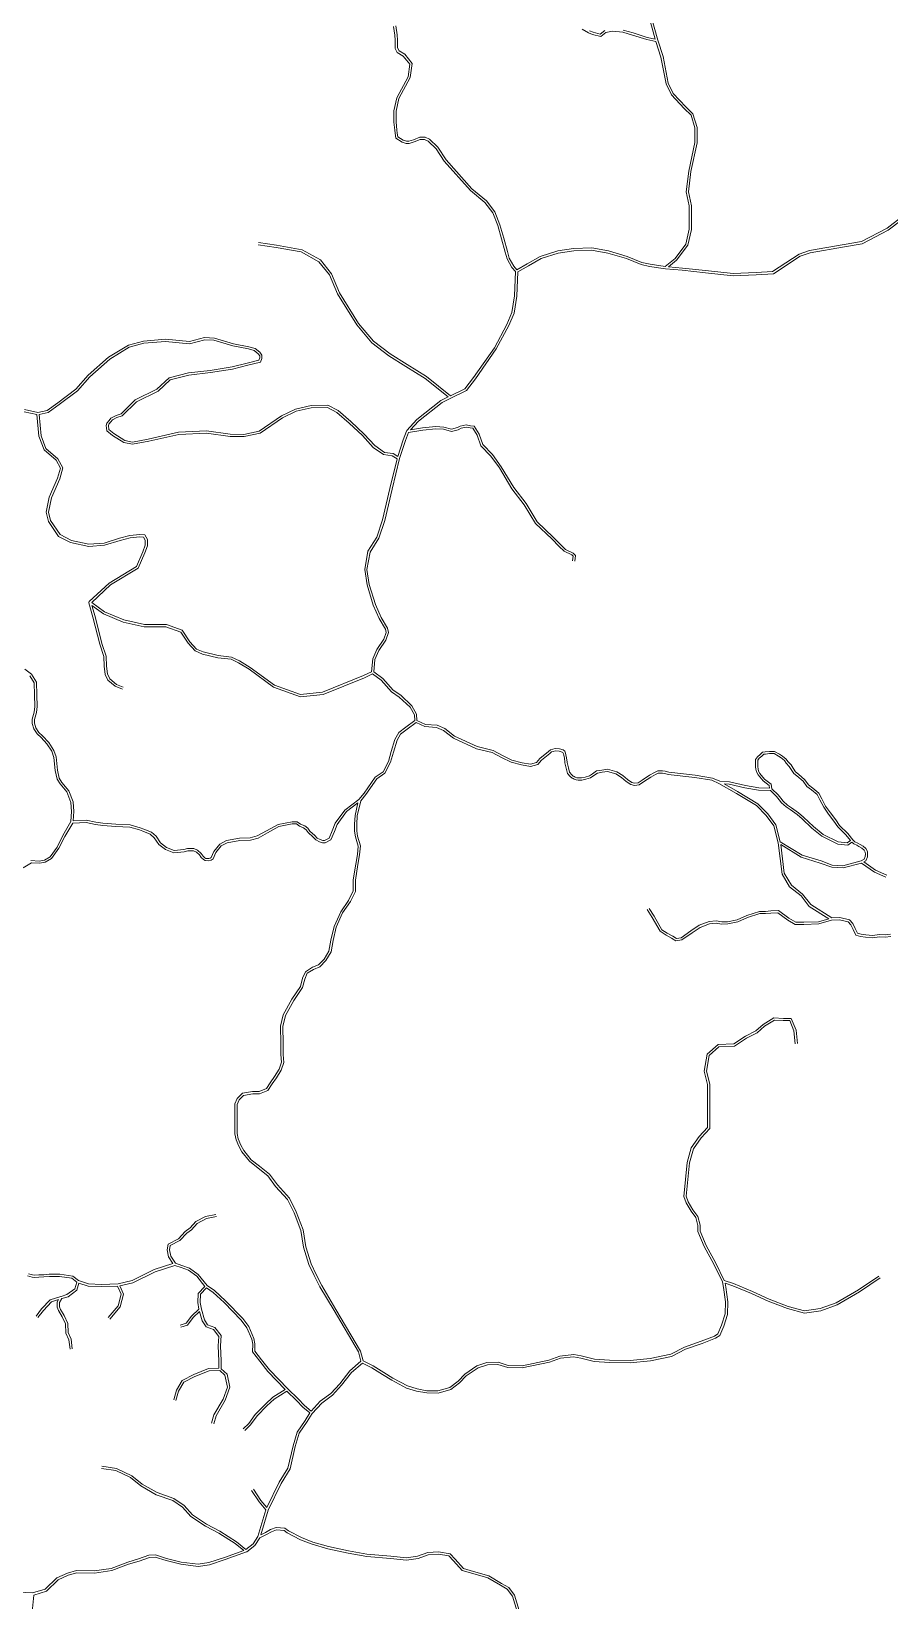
# Model space of a CAD drawing. Header units: millimetres. Extents: x 617885 to 663705, y 7172943 to 7234736.
# Drawn here: x 637060 to 639325, y 7222208 to 7226351 of the extents above; entities that cross this region are included whole.
import ezdxf

# ---------------------------------------------------------------- set-up
doc = ezdxf.new("R2010")
doc.units = ezdxf.units.MM
doc.layers.add('VIAS', color=7, linetype='Continuous', lineweight=5)

msp = doc.modelspace()

# ---------------------------------------------------------------- linework, layer by layer
at = {"layer": 'VIAS', "color": 253}
for points in [[(638022, 7226364.9), (638025.1, 7226341.5), (638026.6, 7226327.6), (638026.6, 7226306.8), (638030.5, 7226299.1), (638045.5, 7226290.1), (638064.9, 7226265.8), (638060.1, 7226229), (638029.9, 7226173.4), (638022.4, 7226140.1), (638022.4, 7226110.9), (638024.9, 7226090.7), (638025.7, 7226082.2), (638027.2, 7226072.6), (638041, 7226063.4), (638050.3, 7226061), (638056.4, 7226061), (638068.6, 7226064.3), (638085.1, 7226071.2), (638099.1, 7226071.2), (638110.4, 7226065.6), (638133.1, 7226044.7), (638154.4, 7226011.4), (638222.9, 7225934.5), (638260.8, 7225903.4), (638282.9, 7225874.4), (638296.6, 7225840.1), (638306.5, 7225804.7), (638316.2, 7225769.5), (638320.9, 7225752), (638333, 7225730.9), (638341.4, 7225721.2), (638368.8, 7225736.5), (638402.8, 7225756.4), (638449.1, 7225771), (638490.9, 7225777.1), (638538.9, 7225779.1), (638582.8, 7225771), (638632.6, 7225756.5), (638671.2, 7225740.8), (638692.7, 7225735.6), (638732.8, 7225730.1), (638758.7, 7225751), (638786.9, 7225788.7), (638796.3, 7225828.6), (638796.3, 7225889.6), (638788.3, 7225926.6), (638794.8, 7225981.8), (638811.2, 7226057.3), (638811.2, 7226096.2), (638800.9, 7226129.6), (638782.6, 7226147.3), (638749.2, 7226183), (638735, 7226211.9), (638721.2, 7226282.6), (638708, 7226323.6), (638683.9, 7226328.8), (638646.3, 7226340.6), (638620.9, 7226348.2), (638593.8, 7226350.9), (638576.3, 7226347.6), (638562.5, 7226336.7), (638540.7, 7226342.7), (638530.6, 7226347), (638513.7, 7226356.2)], [(638622.1, 7226354.1), (638648, 7226346.4), (638685.4, 7226334.6), (638706.1, 7226330.1), (638688.7, 7226394.6)], [(638694.4, 7226396.4), (638713.2, 7226327), (638727, 7226284.1), (638740.7, 7226213.8), (638754.2, 7226186.4), (638786.9, 7226151.6), (638806.1, 7226132.9), (638817.2, 7226097.1), (638817.2, 7226056.7), (638800.7, 7225980.8), (638794.4, 7225926.9), (638802.3, 7225890.3), (638802.3, 7225827.9), (638792.5, 7225786.1), (638763, 7225746.8), (638741.3, 7225729.3), (638778.1, 7225725.8), (638839.4, 7225719.1), (638912.3, 7225711.6), (638972.5, 7225714.1), (639016.2, 7225716.6), (639086.4, 7225762.5), (639113.9, 7225771.9), (639205.2, 7225787.5), (639250.8, 7225795.8), (639318.2, 7225831), (639353.5, 7225858)], [(637659.6, 7225793.1), (637707.3, 7225785.9), (637774.5, 7225773.9), (637823, 7225747.3), (637852.2, 7225710.8), (637873.7, 7225660.7), (637923.5, 7225579), (637963, 7225533), (638007.3, 7225499.1), (638051.8, 7225470.7), (638103.2, 7225439.3), (638166.4, 7225388.3), (638204, 7225407.3), (638227, 7225437.1), (638281.9, 7225515.3), (638314.6, 7225577.1), (638328.4, 7225608.2), (638335.4, 7225652.1), (638337.7, 7225716.3), (638328, 7225727.4), (638315.3, 7225749.7), (638310.4, 7225768), (638300.7, 7225803.1), (638290.9, 7225838.2), (638277.6, 7225871.4), (638256.5, 7225899.2), (638218.7, 7225930.2), (638149.6, 7226007.8), (638128.4, 7226040.8), (638106.9, 7226060.7), (638097.7, 7226065.2), (638086.3, 7226065.2), (638070.5, 7226058.6), (638057.2, 7226055), (638049.6, 7226055), (638038.5, 7226057.8), (638021.7, 7226069), (638019.8, 7226081.5), (638018.9, 7226090), (638016.4, 7226110.5), (638016.4, 7226140.8), (638024.2, 7226175.5), (638054.3, 7226230.8), (638058.6, 7226264.1), (638041.5, 7226285.5), (638025.9, 7226294.8), (638020.6, 7226305.4), (638020.6, 7226327.3), (638019.1, 7226340.8), (638016.2, 7226363.1)], [(638533.2, 7226352.4), (638542.7, 7226348.4), (638561.1, 7226343.3), (638573.7, 7226353.2)], [(639357.3, 7225853.4), (639321.4, 7225826), (639252.7, 7225790.1), (639206.2, 7225781.6), (639115.4, 7225766.1), (639089.1, 7225757), (639018.2, 7225710.7), (638972.8, 7225708.1), (638912.1, 7225705.6), (638838.8, 7225713.1), (638777.5, 7225719.8), (638733.4, 7225724), (638733.3, 7225724), (638691.6, 7225729.7), (638669.3, 7225735.1), (638630.6, 7225750.8), (638581.4, 7225765.2), (638538.5, 7225773.1), (638491.5, 7225771.1), (638450.4, 7225765.2), (638405.2, 7225750.9), (638371.8, 7225731.3), (638343.7, 7225715.6), (638341.4, 7225651.5), (638334.2, 7225606.5), (638320, 7225574.4), (638287.1, 7225512.2), (638231.9, 7225433.5), (638208, 7225402.5), (638167.3, 7225382), (638167.3, 7225382), (638143.9, 7225370.8), (638081.6, 7225321.5), (638060.8, 7225298.7), (638092.7, 7225303.6), (638127.1, 7225307.2), (638148.4, 7225306), (638168.6, 7225300.1), (638184.6, 7225304.6), (638191.9, 7225308.3), (638207.6, 7225312.2), (638219.1, 7225309.6), (638228.9, 7225308.2), (638242, 7225287.3), (638251.6, 7225259.6), (638276.9, 7225233.1), (638300.2, 7225201.2), (638333.1, 7225146.5), (638366, 7225103.9), (638395.1, 7225055.4), (638437.5, 7225015.5), (638457, 7224994.8), (638470, 7224983), (638489.5, 7224973.2), (638495.7, 7224967), (638494.4, 7224952.3)], [(637042.4, 7225352.1), (637077.3, 7225344.6), (637101.6, 7225349.9), (637129.8, 7225370.1), (637177.5, 7225406), (637210, 7225442.9), (637264, 7225490.4), (637316.1, 7225522.5), (637356.2, 7225533), (637413.7, 7225537.6), (637477.3, 7225531.9), (637517.1, 7225542.2), (637543, 7225541), (637593.4, 7225526.1), (637634.4, 7225518.1), (637651.1, 7225513.4), (637663.3, 7225503.6), (637668.7, 7225495.6), (637668.7, 7225487.3), (637664.4, 7225477.4), (637631, 7225469), (637591, 7225458.7), (637532.7, 7225449.6), (637475.8, 7225442.8), (637426.6, 7225430.5), (637394.9, 7225401.1), (637337.9, 7225372.6), (637300.1, 7225336), (637286.1, 7225331.3), (637274.3, 7225324.9), (637270.1, 7225319.7), (637264.8, 7225313.3), (637263.9, 7225309.9), (637264.9, 7225299.2), (637277.5, 7225288.7), (637306.5, 7225270.9), (637327.1, 7225266.5), (637368.6, 7225274.4), (637448.6, 7225292.7), (637522.1, 7225296.1), (637584.9, 7225287), (637620.7, 7225286.7), (637661.5, 7225295.5), (637720, 7225335.2), (637756.8, 7225353.5), (637798.2, 7225362.7), (637842.8, 7225363.6), (637870.1, 7225349.5), (637903, 7225320.3), (637938.4, 7225287.6), (637966.2, 7225257), (637992, 7225239.1), (638014.5, 7225236), (638027.2, 7225228.4), (638041.5, 7225272.4), (638050.1, 7225295.5), (638050.7, 7225296.5), (638077.4, 7225325.9), (638140.7, 7225375.9), (638160.4, 7225385.4), (638099.7, 7225434.4), (638048.6, 7225465.6), (638003.9, 7225494.2), (637958.9, 7225528.6), (637918.7, 7225575.5), (637868.4, 7225657.9), (637847, 7225707.7), (637819.1, 7225742.6), (637772.4, 7225768.2), (637706.3, 7225780), (637658.7, 7225787.1)], [(637080.6, 7225339.1), (637104.1, 7225344.3), (637133.3, 7225365.2), (637181.6, 7225401.6), (637214.3, 7225438.6), (637267.6, 7225485.6), (637318.5, 7225517), (637357.2, 7225527.1), (637413.7, 7225531.6), (637477.8, 7225525.9), (637517.7, 7225536.1), (637542, 7225535), (637592, 7225520.3), (637633, 7225512.3), (637648.3, 7225507.9), (637658.9, 7225499.5), (637662.7, 7225493.8), (637662.7, 7225488.5), (637660.1, 7225482.5), (637629.6, 7225474.8), (637589.8, 7225464.6), (637531.8, 7225455.5), (637474.7, 7225448.7), (637423.6, 7225435.9), (637391.4, 7225406.1), (637334.4, 7225377.6), (637296.9, 7225341.3), (637283.6, 7225336.9), (637270.3, 7225329.6), (637265.4, 7225323.5), (637259.3, 7225316.1), (637257.9, 7225310.4), (637259.2, 7225296.1), (637274, 7225283.8), (637304.2, 7225265.2), (637327, 7225260.4), (637369.8, 7225268.5), (637449.4, 7225286.7), (637521.9, 7225290.1), (637584.5, 7225281), (637621.3, 7225280.7), (637663.9, 7225289.9), (637723.1, 7225330), (637758.8, 7225347.8), (637798.9, 7225356.7), (637841.4, 7225357.6), (637866.6, 7225344.5), (637898.9, 7225315.8), (637934.2, 7225283.4), (637962.3, 7225252.4), (637989.8, 7225233.4), (638012.5, 7225230.3), (638025.5, 7225222.5), (638006.5, 7225143.6), (637987, 7225060.7), (637971.8, 7225015), (637948.1, 7224977.9), (637939.7, 7224929.6), (637946, 7224889.3), (637962.5, 7224835.8), (637978.1, 7224800.5), (637994.7, 7224772.7), (637996.5, 7224763.9), (637990.1, 7224746), (637972.1, 7224719), (637960.9, 7224694.1), (637958, 7224659.9), (637936.8, 7224649.7), (637828.8, 7224606.2), (637770.8, 7224599.6), (637702, 7224624.7), (637637.8, 7224671.5), (637609.4, 7224689.1), (637588.6, 7224698.7), (637553.4, 7224702.8), (637513.5, 7224712.1), (637495.6, 7224719.8), (637478.7, 7224739.2), (637458.1, 7224769.4), (637416.4, 7224784.7), (637358.5, 7224784.7), (637304, 7224796.6), (637253.5, 7224817.9), (637219.5, 7224843), (637269, 7224889.1), (637341.9, 7224933.8), (637359.7, 7224973.9), (637366.9, 7224992.8), (637366.9, 7225009), (637359.6, 7225021.5), (637346.5, 7225022.5), (637319.8, 7225019.8), (637292.6, 7225012.2), (637252.1, 7224999.8), (637212, 7224996.4), (637165.7, 7225006.6), (637136.3, 7225022), (637110.8, 7225059.4), (637105.6, 7225081.7), (637113.2, 7225119.1), (637135.1, 7225169.2), (637143.4, 7225198), (637130, 7225222.3), (637098.7, 7225249.5), (637085.8, 7225282.9), (637080.6, 7225339.1)], [(637041, 7225346.3), (637074.5, 7225339), (637079.9, 7225281.6), (637093.7, 7225246), (637125.2, 7225218.4), (637136.9, 7225197.3), (637129.5, 7225171.2), (637107.4, 7225120.9), (637099.4, 7225081.6), (637105.2, 7225056.9), (637132.2, 7225017.4), (637163.7, 7225000.9), (637211.6, 7224990.4), (637253.2, 7224993.9), (637294.3, 7225006.4), (637320.9, 7225013.9), (637346.5, 7225016.5), (637356, 7225015.7), (637360.9, 7225007.3), (637360.9, 7224993.9), (637354.2, 7224976.2), (637337.2, 7224938), (637265.4, 7224893.9), (637212.7, 7224845), (637211.6, 7224843.9), (637211.9, 7224842), (637222.5, 7224804.5), (637240.6, 7224732.8), (637251.5, 7224700.3), (637252.6, 7224674.3), (637254.8, 7224652.9), (637261.9, 7224637.6), (637281.4, 7224621.5), (637300.5, 7224613.7)], [(638488.4, 7224952.8), (638489.5, 7224964.8), (638486, 7224968.3), (638466.5, 7224978), (638452.7, 7224990.5), (638433.2, 7225011.3), (638390.4, 7225051.6), (638361, 7225100.5), (638328.1, 7225143.1), (638295.2, 7225197.9), (638272.3, 7225229.3), (638246.4, 7225256.4), (638236.5, 7225284.7), (638225.3, 7225302.7), (638218, 7225303.7), (638207.6, 7225306), (638194, 7225302.6), (638186.8, 7225299), (638168.6, 7225293.8), (638147.4, 7225300), (638127.3, 7225301.2), (638093.5, 7225297.6), (638055.1, 7225291.8), (638047.2, 7225270.4), (638031.8, 7225223.1), (638012.3, 7225142.2), (637992.8, 7225059), (637977.2, 7225012.4), (637953.8, 7224975.7), (637945.7, 7224929.6), (637951.9, 7224890.6), (637968.1, 7224837.9), (637983.4, 7224803.2), (638000.3, 7224775), (638002.8, 7224763.5), (637995.5, 7224743.3), (637977.4, 7224716.1), (637966.8, 7224692.6), (637964, 7224659.4), (637987.3, 7224642.3), (638014.8, 7224611.7), (638034.8, 7224597.7), (638064.5, 7224570.1), (638076.8, 7224548.2), (638077.7, 7224531.4), (638100.3, 7224520.9), (638130.7, 7224518.7), (638151, 7224510), (638177, 7224490.2), (638236.4, 7224462.5), (638278.4, 7224452.2), (638303.2, 7224438.6), (638328.2, 7224426.8), (638355.1, 7224419.9), (638377.4, 7224415.9), (638393.2, 7224420.3), (638401.9, 7224431), (638424.7, 7224449), (638430, 7224453.9), (638436.2, 7224455.4), (638442.1, 7224456.9), (638453.6, 7224456.5), (638463.3, 7224453.6), (638468, 7224450.7), (638469.8, 7224445.1), (638470.8, 7224440.8), (638472.6, 7224432.8), (638474.3, 7224421.5), (638474.3, 7224420.2), (638477.4, 7224406.5), (638480.3, 7224394.6), (638486.6, 7224387.9), (638490.2, 7224384.3), (638492.5, 7224383.4), (638495.3, 7224382), (638499.3, 7224380.2), (638503.4, 7224379.9), (638512, 7224379.9), (638521.9, 7224381.9), (638532.7, 7224385.2), (638541.2, 7224390.7), (638551.3, 7224398), (638565.4, 7224400.5), (638580.7, 7224402.8), (638605.2, 7224396), (638620.9, 7224385.7), (638633, 7224375.3), (638644.6, 7224367.5), (638651.7, 7224365.6), (638661.7, 7224367.1), (638671.9, 7224374.1), (638691.5, 7224387.2), (638704.7, 7224394.2), (638713.2, 7224398), (638725.7, 7224398), (638733.1, 7224397.1), (638742.1, 7224394.5), (638811.6, 7224387), (638857.9, 7224379.4), (638876.7, 7224370.8), (638902.3, 7224369.4), (638944.4, 7224359.3), (638979.7, 7224353.7), (639008, 7224352.5), (639006.7, 7224359.7), (638990.9, 7224372.3), (638977.9, 7224387.7), (638973.3, 7224395.4), (638971.7, 7224403.1), (638971.2, 7224408.6), (638971.2, 7224427.9), (638976.2, 7224435.6), (638983.5, 7224441.4), (638989.7, 7224447.6), (638996.4, 7224448.7), (639007.9, 7224449.7), (639021.5, 7224449.7), (639034.4, 7224442.2), (639042.1, 7224437.4), (639052, 7224429.6), (639056.8, 7224422.8), (639064.9, 7224413.8), (639070.1, 7224405.2), (639076.9, 7224395.7), (639084.1, 7224389.4), (639101.6, 7224375), (639111.1, 7224361.3), (639122.1, 7224352.7), (639138.1, 7224339.8), (639146.2, 7224324.3), (639156.2, 7224305.4), (639168.6, 7224287.7), (639182.9, 7224268.7), (639192.9, 7224253.9), (639214.3, 7224233.2), (639227.8, 7224216), (639233.5, 7224211), (639240.9, 7224207.7), (639247, 7224203.8), (639255.2, 7224199.1), (639262.6, 7224193), (639266.5, 7224185.2), (639267, 7224178), (639266.5, 7224171), (639262.1, 7224161.2), (639256.6, 7224157.7), (639287.8, 7224136.4), (639317.6, 7224122.8)], [(637302.8, 7224619.2), (637284.6, 7224626.7), (637266.8, 7224641.3), (637260.7, 7224654.5), (637258.6, 7224674.7), (637257.5, 7224701.4), (637246.4, 7224734.5), (637228.3, 7224806.1), (637220.1, 7224835.1), (637250.5, 7224812.6), (637302.2, 7224790.9), (637357.8, 7224778.7), (637415.4, 7224778.7), (637454.2, 7224764.4), (637473.9, 7224735.6), (637492, 7224714.8), (637511.6, 7224706.4), (637552.4, 7224696.9), (637587, 7224692.9), (637606.5, 7224683.8), (637634.5, 7224666.5), (637699.2, 7224619.3), (637770.1, 7224593.5), (637830.3, 7224600.3), (637939.3, 7224644.2), (637960.5, 7224654.5), (637983.3, 7224637.8), (638010.8, 7224607.2), (638031, 7224593), (638059.7, 7224566.3), (638070.9, 7224546.4), (638071.8, 7224530.9), (638047.9, 7224513.3), (638029.7, 7224499.3), (638019.5, 7224481.3), (638009.8, 7224449.2), (638002.2, 7224423.2), (637988.3, 7224396.1), (637967, 7224381.9), (637938.1, 7224339.2), (637924.7, 7224323.1), (637887.1, 7224294.9), (637862.1, 7224260), (637854.2, 7224240.3), (637845.6, 7224220.7), (637833.6, 7224214.4), (637829.7, 7224214.4), (637822.6, 7224216.7), (637814.2, 7224220.9), (637808, 7224227.7), (637795.2, 7224239.3), (637789.3, 7224247.1), (637781.5, 7224252.8), (637770.6, 7224257.3), (637761.7, 7224264.1), (637748.1, 7224264.1), (637711.1, 7224256.9), (637680.3, 7224239.8), (637656.1, 7224226.5), (637637.4, 7224221.5), (637609.7, 7224220.8), (637575.1, 7224214.3), (637557.4, 7224204.7), (637541.8, 7224185.8), (637534.7, 7224169.9), (637532.2, 7224167.9), (637528.2, 7224166.9), (637520.8, 7224167.3), (637517.7, 7224169), (637513.2, 7224173.5), (637508.6, 7224180.3), (637498.8, 7224189.1), (637488.7, 7224193.1), (637481.4, 7224193.1), (637472.4, 7224193.6), (637462.2, 7224190.8), (637437.3, 7224188.2), (637416.6, 7224195.9), (637400.5, 7224208.2), (637389.2, 7224225.8), (637377, 7224236.7), (637356.6, 7224244.3), (637347.4, 7224248.3), (637320.6, 7224255.9), (637283.2, 7224257.6), (637249.1, 7224259.9), (637230.5, 7224262.7), (637205.1, 7224267.9), (637170.8, 7224266.7), (637171.9, 7224290.9), (637170.6, 7224316.3), (637159.3, 7224345.8), (637141, 7224367.6), (637133.6, 7224378.8), (637128.9, 7224400.3), (637125.3, 7224434.9), (637119.8, 7224452.4), (637106.1, 7224473.4), (637089.9, 7224490.4), (637080.3, 7224500), (637071.9, 7224511.8), (637068.6, 7224524.1), (637068.6, 7224534), (637073.9, 7224552.4), (637075.7, 7224567.9), (637074.8, 7224599.1), (637073.9, 7224632.7), (637060.8, 7224653.3), (637042.7, 7224666.9)], [(637058.9, 7224161.3), (637080.8, 7224160.2), (637094.8, 7224162.7), (637109.5, 7224171.5), (637127.9, 7224197), (637143, 7224227.8), (637164.7, 7224264.5), (637165.8, 7224290.9), (637164.7, 7224315), (637154.1, 7224342.7), (637136.2, 7224364), (637128, 7224376.4), (637122.9, 7224399.3), (637119.4, 7224433.7), (637114.3, 7224449.9), (637101.4, 7224469.6), (637085.6, 7224486.2), (637075.7, 7224496.1), (637066.4, 7224509.2), (637062.6, 7224523.4), (637062.6, 7224534.8), (637068, 7224553.6), (637069.7, 7224568.2), (637068.8, 7224598.9), (637068, 7224630.9), (637056.3, 7224649.2)], [(638690.2, 7224035.2), (638703.6, 7224014.3), (638724.1, 7223979), (638738.1, 7223969.9), (638752.7, 7223962), (638762.4, 7223955.9), (638774.5, 7223957.6), (638800.5, 7223975.7), (638822, 7223990.5), (638848.6, 7224000.7), (638867.3, 7224002.1), (638881.9, 7223999.4), (638897.2, 7224000.1), (638922.5, 7224005.3), (638948.2, 7224016.4), (638981.6, 7224027.4), (638997.1, 7224027.4), (639011.2, 7224028.4), (639032.1, 7224029.4), (639059.3, 7224009), (639077.3, 7223999.1), (639098.2, 7223999.1), (639137.4, 7224000.1), (639164.2, 7224007.9), (639112.9, 7224040.6), (639091.2, 7224068.3), (639061.1, 7224092.4), (639041.3, 7224125.8), (639031, 7224208.7), (639019.2, 7224253.4), (638999.3, 7224280.6), (638973.5, 7224306.7), (638920.5, 7224338.4), (638874.5, 7224365.2), (638856.2, 7224373.6), (638810.8, 7224381), (638741, 7224388.6), (638731.9, 7224391.2), (638725.3, 7224392), (638714.5, 7224392), (638707.4, 7224388.8), (638694.6, 7224382), (638675.3, 7224369.1), (638663.9, 7224361.4), (638651.4, 7224359.5), (638642, 7224361.9), (638629.4, 7224370.5), (638617.3, 7224380.9), (638602.7, 7224390.5), (638580.4, 7224396.7), (638566.4, 7224394.6), (638553.7, 7224392.3), (638544.6, 7224385.8), (638535.2, 7224379.7), (638523.3, 7224376.1), (638512.6, 7224373.9), (638503.2, 7224373.9), (638497.8, 7224374.3), (638492.8, 7224376.6), (638490.1, 7224377.9), (638486.9, 7224379.1), (638482.3, 7224383.7), (638474.8, 7224391.6), (638471.5, 7224405.1), (638468.3, 7224419.5), (638468.3, 7224421), (638466.7, 7224431.7), (638465, 7224439.5), (638464, 7224443.5), (638463, 7224446.8), (638460.8, 7224448), (638452.6, 7224450.6), (638442.8, 7224450.9), (638437.7, 7224449.6), (638432.9, 7224448.4), (638428.6, 7224444.4), (638406.2, 7224426.7), (638396.7, 7224415.1), (638377.6, 7224409.7), (638353.8, 7224414.1), (638326.2, 7224421.2), (638300.5, 7224433.3), (638276.2, 7224446.6), (638234.4, 7224456.8), (638173.9, 7224485), (638147.9, 7224504.8), (638129.3, 7224512.8), (638098.8, 7224515), (638075.2, 7224526), (638051.5, 7224508.5), (638034.3, 7224495.3), (638025.1, 7224478.9), (638015.6, 7224447.5), (638007.8, 7224421), (637992.9, 7224392), (637971.4, 7224377.5), (637942.9, 7224335.6), (637929.6, 7224319.6), (637920.3, 7224279.2), (637918.6, 7224257.4), (637918.6, 7224239.9), (637921, 7224225.5), (637928.5, 7224200), (637926.5, 7224177), (637922.1, 7224150.8), (637915.1, 7224109.7), (637915.1, 7224080), (637902, 7224053.1), (637881.6, 7224023.2), (637864.7, 7223985.6), (637856.7, 7223950.1), (637851, 7223920.3), (637837.4, 7223897.3), (637821, 7223881), (637805, 7223874.3), (637788.3, 7223863.8), (637781.7, 7223848.6), (637775.5, 7223826.6), (637752.5, 7223792.4), (637730.4, 7223752.2), (637723.7, 7223723.8), (637724.9, 7223678.3), (637724.9, 7223649.7), (637726, 7223628.6), (637719.4, 7223608.3), (637707.2, 7223587.9), (637695.6, 7223571.6), (637684.6, 7223554.6), (637662.2, 7223545.8), (637644.4, 7223545.8), (637620, 7223541.4), (637608.2, 7223529.7), (637602.9, 7223517.9), (637602.9, 7223440.9), (637606.2, 7223426.4), (637613.1, 7223410.5), (637621, 7223395.7), (637640.4, 7223371.8), (637662.3, 7223354.5), (637688.3, 7223333.3), (637709.4, 7223305.2), (637741, 7223270.1), (637759.3, 7223234.2), (637777, 7223186.6), (637784.4, 7223142.1), (637798.2, 7223097.2), (637812, 7223068.7), (637826.7, 7223039.2), (637864, 7222976.5), (637928.5, 7222866.6), (637935.9, 7222840.6), (637961.8, 7222827.3), (637990.1, 7222809.7), (638014, 7222794.9), (638052.5, 7222774.4), (638078.3, 7222766.6), (638104.1, 7222761.9), (638132.9, 7222761.1), (638164.5, 7222770.4), (638186.1, 7222787.4), (638203.7, 7222805.7), (638236.1, 7222827.6), (638262.4, 7222836.6), (638292, 7222837.4), (638318.3, 7222828.6), (638354.9, 7222827.9), (638425.9, 7222842.9), (638454.7, 7222853.2), (638491.5, 7222857.5), (638511.2, 7222853.5), (638546.5, 7222845.1), (638586, 7222842.7), (638640, 7222841.7), (638693.3, 7222846.6), (638747.5, 7222858.3), (638783.9, 7222876.8), (638828.1, 7222892.4), (638862.5, 7222905.9), (638872, 7222912), (638881.5, 7222934.6), (638891.2, 7222964.4), (638891.8, 7222996.5), (638887, 7223033.9), (638883.7, 7223049.2), (638861.4, 7223095.7), (638835.4, 7223142.9), (638818.7, 7223182.1), (638818.7, 7223197.7), (638813.2, 7223218.9), (638800.9, 7223235.9), (638788.2, 7223258.3), (638782.1, 7223274.6), (638791.1, 7223364.5), (638801.7, 7223403.3), (638822.8, 7223433.2), (638844.6, 7223456.6), (638844.6, 7223570.7), (638835.9, 7223605.4), (638843.1, 7223650.2), (638872.3, 7223675.8), (638914, 7223677.5), (638944.5, 7223697.9), (638972, 7223711.6), (638990.9, 7223728.7), (639019.5, 7223746.6), (639044.6, 7223744.8), (639065.5, 7223744.8), (639078.5, 7223713.3), (639082, 7223678.3)], [(639221.3, 7224214.5), (639209.8, 7224229.1), (639188.3, 7224250.1), (639178, 7224265.2), (639163.7, 7224284.2), (639151.1, 7224302.3), (639140.8, 7224321.5), (639133.4, 7224335.9), (639118.4, 7224348), (639106.7, 7224357.2), (639097.1, 7224370.9), (639080.2, 7224384.9), (639072.4, 7224391.7), (639065.1, 7224401.9), (639060, 7224410.2), (639052.1, 7224419), (639047.6, 7224425.4), (639038.7, 7224432.5), (639031.4, 7224437.1), (639019.9, 7224443.7), (639008.1, 7224443.7), (638997.1, 7224442.8), (638992.6, 7224442), (638987.5, 7224436.9), (638980.7, 7224431.5), (638977.2, 7224426.1), (638977.2, 7224408.8), (638977.7, 7224404), (638979, 7224397.6), (638982.8, 7224391.2), (638995.1, 7224376.6), (639012.2, 7224363), (639014.4, 7224350.8), (639030.6, 7224335.1), (639037.9, 7224326), (639044.3, 7224318.4), (639055.3, 7224308), (639065.9, 7224301), (639084.5, 7224287.7), (639097.8, 7224276.3), (639124, 7224251.3), (639149.3, 7224230.7), (639189.6, 7224210.5), (639213.3, 7224208.5), (639221.3, 7224214.5)], [(639036.5, 7224211.2), (639094.4, 7224176), (639143.9, 7224160.7), (639173.6, 7224149.7), (639201.9, 7224148), (639249.9, 7224160.6), (639257.4, 7224165.3), (639260.6, 7224172.4), (639261, 7224178), (639260.6, 7224183.6), (639257.8, 7224189.2), (639251.7, 7224194.1), (639243.9, 7224198.7), (639238.1, 7224202.4), (639230.3, 7224205.9), (639225.4, 7224210.1), (639215, 7224202.4), (639188, 7224204.6), (639146, 7224225.6), (639120, 7224246.8), (639093.8, 7224271.8), (639080.8, 7224283), (639062.5, 7224296), (639051.6, 7224303.3), (639039.9, 7224314.3), (639033.2, 7224322.2), (639026.2, 7224331), (639010.4, 7224346.4), (638979.1, 7224347.7), (638943.3, 7224353.4), (638901.4, 7224363.5), (638888.2, 7224364.2), (638923.5, 7224343.5), (638977.3, 7224311.5), (639003.9, 7224284.5), (639024.7, 7224256.1), (639036.5, 7224211.2)], [(637548.4, 7223221.4), (637522, 7223216.3), (637498.1, 7223203.4), (637482.8, 7223187), (637470.4, 7223177.8), (637451.6, 7223158), (637426.8, 7223145.1), (637425, 7223133.7), (637427.9, 7223117.2), (637440.6, 7223098.5), (637457.2, 7223092.6), (637477.2, 7223085.2), (637500.6, 7223068.3), (637524.3, 7223039.4), (637543.7, 7223026.1), (637572.8, 7222999.1), (637618.5, 7222952.2), (637633.7, 7222931.1), (637647.5, 7222899.6), (637650.2, 7222885.4), (637649.5, 7222866.2), (637667.6, 7222843.8), (637688.8, 7222816.9), (637736.6, 7222767), (637764.4, 7222740.3), (637780.9, 7222722.6), (637798.2, 7222708), (637822.5, 7222733.9), (637850.5, 7222754.7), (637874.2, 7222780.1), (637900.9, 7222814.1), (637930, 7222839.6), (637923, 7222864.2), (637858.8, 7222973.5), (637821.5, 7223036.4), (637806.6, 7223066.1), (637792.6, 7223095), (637778.6, 7223140.7), (637771.2, 7223185), (637753.8, 7223231.7), (637736, 7223266.6), (637704.7, 7223301.4), (637683.9, 7223329.1), (637658.6, 7223349.8), (637636.2, 7223367.5), (637616, 7223392.4), (637607.7, 7223407.9), (637600.5, 7223424.5), (637596.9, 7223440.3), (637596.9, 7223519.2), (637603.2, 7223533.1), (637617.1, 7223547), (637643.9, 7223551.8), (637661.1, 7223551.8), (637680.6, 7223559.4), (637690.6, 7223575), (637702.2, 7223591.2), (637713.9, 7223610.8), (637720, 7223629.4), (637718.9, 7223649.5), (637718.9, 7223678.2), (637717.7, 7223724.4), (637724.8, 7223754.4), (637747.4, 7223795.5), (637770, 7223829.2), (637776, 7223850.6), (637783.6, 7223867.9), (637802.3, 7223879.6), (637817.6, 7223886), (637832.6, 7223901), (637845.3, 7223922.5), (637850.8, 7223951.4), (637858.9, 7223987.5), (637876.4, 7224026.2), (637896.8, 7224056.1), (637909.1, 7224081.4), (637909.1, 7224110.2), (637916.2, 7224151.8), (637920.6, 7224177.8), (637922.4, 7224199.4), (637915.1, 7224224.2), (637912.6, 7224239.4), (637912.6, 7224257.6), (637914.4, 7224280.1), (637922.1, 7224313.6), (637891.5, 7224290.6), (637867.4, 7224257.1), (637859.7, 7224238), (637850.2, 7224216.3), (637835.1, 7224208.4), (637828.7, 7224208.4), (637820.3, 7224211.2), (637810.5, 7224216.1), (637803.8, 7224223.5), (637790.8, 7224235.2), (637785, 7224242.8), (637778.6, 7224247.5), (637767.6, 7224252), (637759.6, 7224258.1), (637748.7, 7224258.1), (637713.2, 7224251.2), (637683.3, 7224234.6), (637658.4, 7224220.8), (637638.3, 7224215.5), (637610.4, 7224214.8), (637577.2, 7224208.6), (637561.3, 7224200), (637547, 7224182.6), (637539.6, 7224166), (637534.9, 7224162.5), (637528.9, 7224160.8), (637519.1, 7224161.3), (637514, 7224164.1), (637508.5, 7224169.6), (637504, 7224176.4), (637495.6, 7224183.9), (637487.6, 7224187.1), (637481.3, 7224187.1), (637473.1, 7224187.6), (637463.3, 7224184.9), (637436.5, 7224182.1), (637413.7, 7224190.6), (637396.1, 7224204.1), (637384.6, 7224221.9), (637373.9, 7224231.5), (637354.4, 7224238.7), (637345.4, 7224242.7), (637319.6, 7224249.9), (637282.9, 7224251.6), (637248.5, 7224253.9), (637229.4, 7224256.8), (637204.6, 7224261.9), (637169.4, 7224260.6), (637148.3, 7224225), (637133, 7224193.9), (637113.6, 7224167), (637096.9, 7224157), (637081.2, 7224154.2), (637060.4, 7224155.2), (637038.4, 7224142.2)], [(639327.1, 7223967.1), (639313.4, 7223965), (639298.2, 7223966.4), (639279.4, 7223963.5), (639262.5, 7223965.3), (639249.7, 7223967.1), (639239.9, 7223969.9), (639234, 7223981.7), (639228.1, 7223995.1), (639219.2, 7224005.2), (639193.2, 7224011.3), (639172.1, 7224009.9), (639117, 7224045.1), (639095.5, 7224072.6), (639065.7, 7224096.4), (639047.1, 7224127.8), (639037.7, 7224203.5), (639091.9, 7224170.5), (639142, 7224155), (639172.4, 7224143.7), (639202.5, 7224141.9), (639250.6, 7224154.6), (639284.9, 7224131.2), (639315.1, 7224117.4)], [(639327.9, 7223961.2), (639313.6, 7223958.9), (639298.4, 7223960.4), (639279.5, 7223957.5), (639261.7, 7223959.3), (639248.4, 7223961.2), (639235.7, 7223964.9), (639228.6, 7223979.1), (639223, 7223991.8), (639215.9, 7223999.8), (639192.7, 7224005.3), (639171.9, 7224003.9), (639138.4, 7223994.1), (639098.3, 7223993.1), (639075.7, 7223993.1), (639056, 7224004), (639030.3, 7224023.3), (639011.5, 7224022.4), (638997.3, 7224021.4), (638982.6, 7224021.4), (638950.3, 7224010.8), (638924.3, 7223999.5), (638897.9, 7223994.1), (638881.5, 7223993.4), (638866.9, 7223996.1), (638849.9, 7223994.8), (638824.8, 7223985.1), (638803.9, 7223970.8), (638776.8, 7223951.9), (638761.1, 7223949.6), (638749.7, 7223956.8), (638735.1, 7223964.7), (638719.6, 7223974.8), (638698.4, 7224011.2), (638685.1, 7224031.9)], [(639076, 7223677.7), (639072.6, 7223711.8), (639061.5, 7223738.8), (639044.4, 7223738.8), (639021.1, 7223740.5), (638994.5, 7223723.9), (638975.4, 7223706.6), (638947.6, 7223692.7), (638915.9, 7223671.6), (638874.7, 7223669.9), (638848.7, 7223647.1), (638842, 7223605.7), (638850.6, 7223571.4), (638850.6, 7223454.3), (638827.5, 7223429.4), (638807.2, 7223400.7), (638797, 7223363.4), (638788.2, 7223275.4), (638793.7, 7223260.9), (638806, 7223239.1), (638818.7, 7223221.5), (638824.7, 7223198.5), (638824.7, 7223183.3), (638840.8, 7223145.5), (638866.8, 7223098.5), (638888.7, 7223052.7), (638913.1, 7223044.8), (638962.8, 7223024.1), (639006.9, 7223003.4), (639057.1, 7222984.5), (639100.5, 7222972.5), (639142, 7222978.5), (639184, 7222993.9), (639242.6, 7223028.3), (639296.2, 7223064.6)], [(637547.3, 7223227.3), (637520, 7223222), (637494.4, 7223208.2), (637478.8, 7223191.5), (637466.4, 7223182.3), (637448, 7223162.9), (637421.3, 7223149), (637418.9, 7223133.6), (637422.2, 7223114.9), (637433.9, 7223097.6), (637384.6, 7223081.5), (637325.8, 7223052.7), (637289.3, 7223043.6), (637245.4, 7223042.6), (637210.8, 7223043.6), (637184.9, 7223052.5), (637169.2, 7223064.5), (637135.2, 7223069.2), (637107.5, 7223069.2), (637092.7, 7223068.1), (637079.6, 7223067.5), (637069, 7223067), (637063.2, 7223067.5), (637052.3, 7223070.8)], [(637267.3, 7222951), (637294.5, 7222983.5), (637303.2, 7223017.1), (637293.9, 7223038.5), (637327.9, 7223047), (637386.8, 7223075.9), (637438.6, 7223092.8), (637455.2, 7223086.9), (637474.4, 7223079.9), (637496.4, 7223063.9), (637518.2, 7223037.3), (637500.7, 7223018.9), (637499.6, 7222994.7), (637502.5, 7222977.5), (637482.8, 7222958.8), (637468.8, 7222939.8), (637453.2, 7222934.9)], [(637050.3, 7223065.1), (637062.1, 7223061.6), (637068.9, 7223061), (637079.9, 7223061.5), (637093, 7223062.1), (637107.8, 7223063.2), (637134.8, 7223063.2), (637166.8, 7223058.8), (637180, 7223048.7), (637174.7, 7223031), (637154.2, 7223015.5), (637138.4, 7223010.5), (637138, 7223010.4), (637109.6, 7223002), (637087.3, 7222977.6), (637072.8, 7222958.9)], [(639299.6, 7223059.6), (639245.8, 7223023.2), (639186.5, 7222988.4), (639143.5, 7222972.6), (639100.1, 7222966.4), (639055.2, 7222978.7), (639004.5, 7222997.9), (638960.4, 7223018.6), (638911, 7223039.1), (638890.6, 7223045.8), (638893, 7223034.9), (638897.8, 7222996.9), (638897.2, 7222963.4), (638887.1, 7222932.5), (638876.8, 7222908), (638865.2, 7222900.5), (638830.2, 7222886.7), (638786.3, 7222871.3), (638749.6, 7222852.6), (638694.2, 7222840.7), (638640.2, 7222835.7), (638585.8, 7222836.7), (638545.6, 7222839.2), (638509.9, 7222847.6), (638491.2, 7222851.4), (638456.1, 7222847.4), (638427.6, 7222837.1), (638355.4, 7222821.9), (638317.3, 7222822.7), (638291.1, 7222831.4), (638263.4, 7222830.6), (638238.8, 7222822.2), (638207.6, 7222801.1), (638190.1, 7222782.9), (638167.2, 7222764.9), (638133.6, 7222755.1), (638103.5, 7222755.9), (638076.9, 7222760.7), (638050.2, 7222768.8), (638011, 7222789.7), (637986.9, 7222804.6), (637958.8, 7222822.1), (637933.8, 7222835), (637905.3, 7222810), (637878.8, 7222776.2), (637854.5, 7222750.2), (637826.5, 7222729.4), (637800.9, 7222702), (637787.8, 7222680.3), (637766.9, 7222649.9), (637756.5, 7222614.4), (637742.9, 7222555.3), (637719.7, 7222517.3), (637684.9, 7222446.6), (637665.5, 7222381.7), (637678.2, 7222387.7), (637691.5, 7222395.2), (637706.4, 7222400.5), (637729.2, 7222398.7), (637738.8, 7222391.8), (637773, 7222373.9), (637803.2, 7222362.4), (637844.1, 7222350.2), (637897.4, 7222338.7), (637945.8, 7222330.5), (638008.7, 7222325.1), (638049.8, 7222321), (638079.2, 7222325), (638106.2, 7222334.3), (638134.9, 7222336.5), (638165.3, 7222331.1), (638178.4, 7222316.9), (638200.6, 7222292.6), (638226.7, 7222284.6), (638267.4, 7222273.1), (638300.9, 7222253.3), (638320, 7222242.7), (638335.2, 7222222.1), (638347.7, 7222181.5)], [(637168.2, 7222872.5), (637165.3, 7222898), (637157.3, 7222915.6), (637156.2, 7222939.5), (637147, 7222960), (637137.4, 7222976), (637134.1, 7222983.4), (637134.1, 7222995), (637141, 7223005), (637157, 7223010), (637179.9, 7223027.5), (637185.4, 7223046), (637209.7, 7223037.6), (637245.4, 7223036.6), (637287.8, 7223037.5), (637296.9, 7223016.6), (637289.1, 7222986.3), (637262.7, 7222954.9)], [(637541.6, 7222674.5), (637547.7, 7222695.8), (637571.4, 7222737), (637584.2, 7222771), (637576.6, 7222805.8), (637561.3, 7222820), (637561.3, 7222840.4), (637559.3, 7222880.5), (637561.4, 7222907.2), (637544.7, 7222928.4), (637525.2, 7222935.5), (637516.7, 7222948.8), (637508.7, 7222977), (637505.6, 7222995.1), (637506.6, 7223016.4), (637522.7, 7223033.3), (637540, 7223021.4), (637568.6, 7222994.8), (637613.9, 7222948.3), (637628.4, 7222928.1), (637641.7, 7222897.8), (637644.2, 7222884.9), (637643.5, 7222864.2), (637662.9, 7222840.1), (637684.2, 7222812.9), (637729.8, 7222765.4), (637697.5, 7222744.5), (637677.7, 7222726.7), (637651.1, 7222699.4), (637633.9, 7222675.6), (637619.3, 7222661.1)], [(637077.5, 7222955.2), (637091.9, 7222973.7), (637112.9, 7222996.7), (637131.9, 7223002.3), (637128.1, 7222996.9), (637128.1, 7222982.2), (637132, 7222973.2), (637141.6, 7222957.2), (637150.3, 7222938.1), (637151.4, 7222914.1), (637159.4, 7222896.4), (637162.2, 7222871.8)], [(637455, 7222929.2), (637472.5, 7222934.6), (637487.3, 7222954.8), (637504.2, 7222970.8), (637511.2, 7222946.3), (637521.3, 7222930.6), (637541, 7222923.3), (637555.3, 7222905.3), (637553.3, 7222880.5), (637555.3, 7222840.2), (637555.3, 7222821.5), (637527.8, 7222820.6), (637489, 7222804.9), (637458.2, 7222789), (637443.1, 7222763.1), (637435.8, 7222738.1)], [(637441.5, 7222736.4), (637448.7, 7222760.8), (637462.5, 7222784.4), (637491.5, 7222799.4), (637529.1, 7222814.6), (637557.2, 7222815.6), (637571.1, 7222802.7), (637577.9, 7222771.5), (637565.9, 7222739.5), (637542.1, 7222698.2), (637535.9, 7222676.2)], [(637646.5, 7222502.1), (637666.1, 7222472.3), (637681.5, 7222453.2), (637714.4, 7222520.2), (637737.3, 7222557.6), (637750.7, 7222615.9), (637761.4, 7222652.5), (637782.7, 7222683.5), (637794.6, 7222703.2), (637776.8, 7222718.2), (637760.1, 7222736.1), (637734.1, 7222761), (637701.1, 7222739.7), (637681.8, 7222722.3), (637655.7, 7222695.5), (637638.5, 7222671.7), (637623.6, 7222656.8)], [(637244.9, 7222556.7), (637282.9, 7222550.8), (637322, 7222532.3), (637349, 7222510.4), (637389.2, 7222487.3), (637433.3, 7222472.1), (637459.4, 7222454.4), (637481.2, 7222430.1), (637519.3, 7222404.3), (637554.6, 7222386.1), (637598, 7222358.3), (637620.5, 7222340), (637569.5, 7222321.7), (637528.5, 7222308), (637500.3, 7222304), (637455.4, 7222309.4), (637417.2, 7222319), (637387.8, 7222328.7), (637370.3, 7222327.3), (637342.5, 7222317.6), (637315, 7222309.3), (637271.1, 7222292.9), (637226.3, 7222286.1), (637179.3, 7222287.5), (637155.3, 7222280.4), (637127.1, 7222267.7), (637097, 7222237.6), (637063.2, 7222227.8), (637027.9, 7222229.6)], [(637245.9, 7222562.6), (637284.7, 7222556.6), (637325.2, 7222537.4), (637352.4, 7222515.4), (637391.7, 7222492.7), (637436, 7222477.5), (637463.3, 7222458.9), (637485.2, 7222434.6), (637522.4, 7222409.5), (637557.6, 7222391.3), (637601.6, 7222363.2), (637626.5, 7222342.8), (637645.3, 7222357.5), (637657.9, 7222377.3), (637678.8, 7222447), (637661.2, 7222468.7), (637641.5, 7222498.8)], [(638342.2, 7222179.2), (638329.8, 7222219.3), (638316, 7222238), (638297.9, 7222248.1), (638265.1, 7222267.6), (638225, 7222278.9), (638197.3, 7222287.4), (638174, 7222312.8), (638162.2, 7222325.5), (638134.6, 7222330.4), (638107.4, 7222328.4), (638080.6, 7222319.1), (638049.9, 7222314.9), (638008.2, 7222319.1), (637945, 7222324.6), (637896.3, 7222332.8), (637842.6, 7222344.4), (637801.2, 7222356.8), (637770.5, 7222368.4), (637735.6, 7222386.6), (637727.1, 7222392.8), (637707.2, 7222394.4), (637694, 7222389.7), (637681, 7222382.4), (637662.8, 7222373.7), (637649.8, 7222353.4), (637628.4, 7222336.6), (637627.5, 7222336.1), (637571.4, 7222316), (637529.9, 7222302.1), (637500.3, 7222297.9), (637454.3, 7222303.5), (637415.5, 7222313.2), (637387.1, 7222322.7), (637371.6, 7222321.4), (637344.4, 7222311.8), (637316.9, 7222303.6), (637272.7, 7222287), (637226.7, 7222280.1), (637180.1, 7222281.4), (637157.4, 7222274.8), (637130.6, 7222262.7), (637100.1, 7222232.3), (637066.3, 7222222.4), (637060.3, 7222160.8)]]:
    msp.add_lwpolyline(points, dxfattribs=at)

doc.saveas('drawing.dxf')
